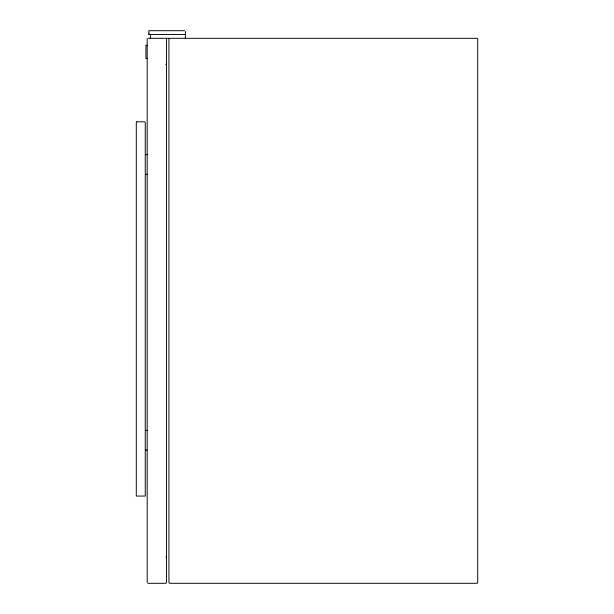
<?xml version="1.0" encoding="UTF-8"?>
<svg xmlns="http://www.w3.org/2000/svg" width="614" height="614" viewBox="0 0 614 614"><rect width="100%" height="100%" fill="white"/><g stroke="black" fill="none" stroke-linecap="round" stroke-linejoin="round"><path stroke-width="0.92" d="M165.803 64.577L166.448 63.925M184.614 30.7L148.88 30.7L148.88 34.507L185.359 34.507M147.836 38.314L477.063 38.314L477.715 38.974L477.715 582.64L477.063 583.3L169.579 583.3L168.927 582.64L168.927 38.974M147.191 45.29L145.909 45.29L145.909 58.422L147.191 58.422M145.587 154.628L147.191 154.628M145.587 174.322L147.191 174.322M145.587 430.399L147.191 430.399M145.587 450.1L147.191 450.1M147.836 583.3L165.803 583.3L166.448 582.64L166.448 38.974M165.803 557.036L166.448 557.689M148.88 33.747L149.217 34.507M185.359 31.46L185.359 38.314M150.369 34.507L150.369 38.314M147.191 38.974L147.191 582.64M136.922 121.795L136.285 122.455L136.285 496.058L145.265 496.058L145.265 122.455L144.628 121.795L136.922 121.795"/></g></svg>
